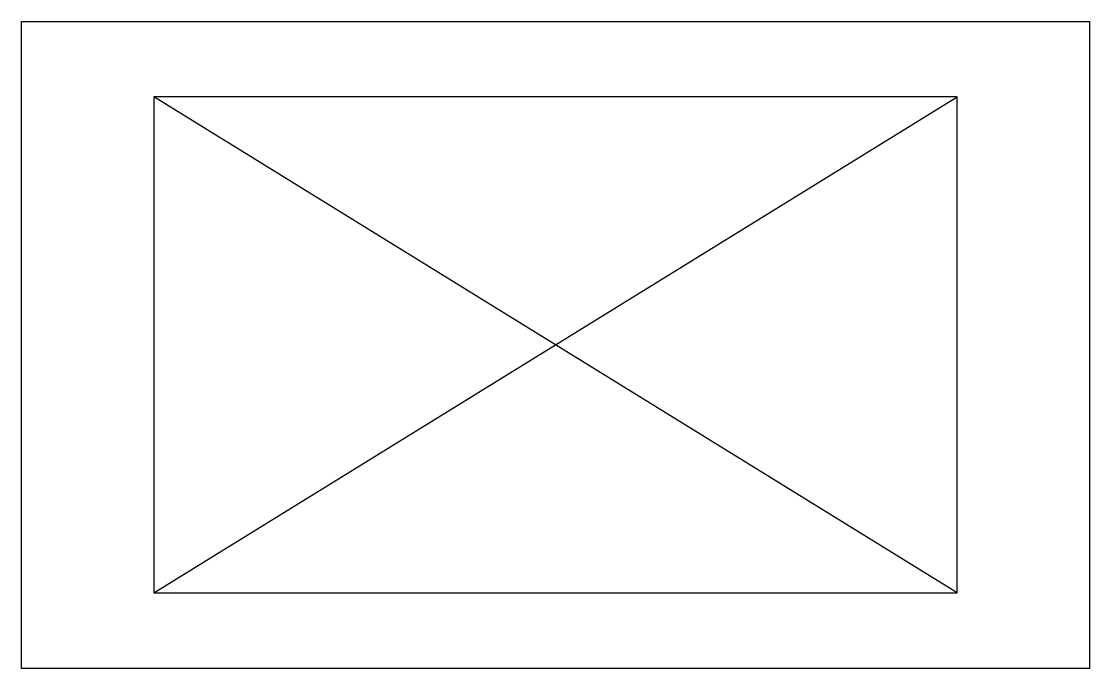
# Model space of a CAD drawing. Header units: millimetres. Extents: x -44 to 172, y -101 to 29.
import ezdxf

# ---------------------------------------------------------------- set-up
doc = ezdxf.new("R2010")
doc.units = ezdxf.units.MM
doc.layers.get('0').update_dxf_attribs({"linetype": 'CONTINUOUS'})

msp = doc.modelspace()

# ---------------------------------------------------------------- linework, layer by layer
for p, q in [((144.89, 14.17), (-17.11, 14.17)), ((-17.11, 14.17), (-17.11, -85.83)), ((-17.11, -85.83), (144.89, 14.17)), ((144.89, -85.83), (-17.11, 14.17)), ((144.89, -85.83), (144.89, 14.17)), ((-17.11, -85.83), (144.89, -85.83))]:
    msp.add_line(p, q)
msp.add_lwpolyline([(171.57, -101.08), (-43.79, -101.08), (-43.79, 29.42), (171.57, 29.42)], close=True)

doc.saveas('drawing.dxf')
